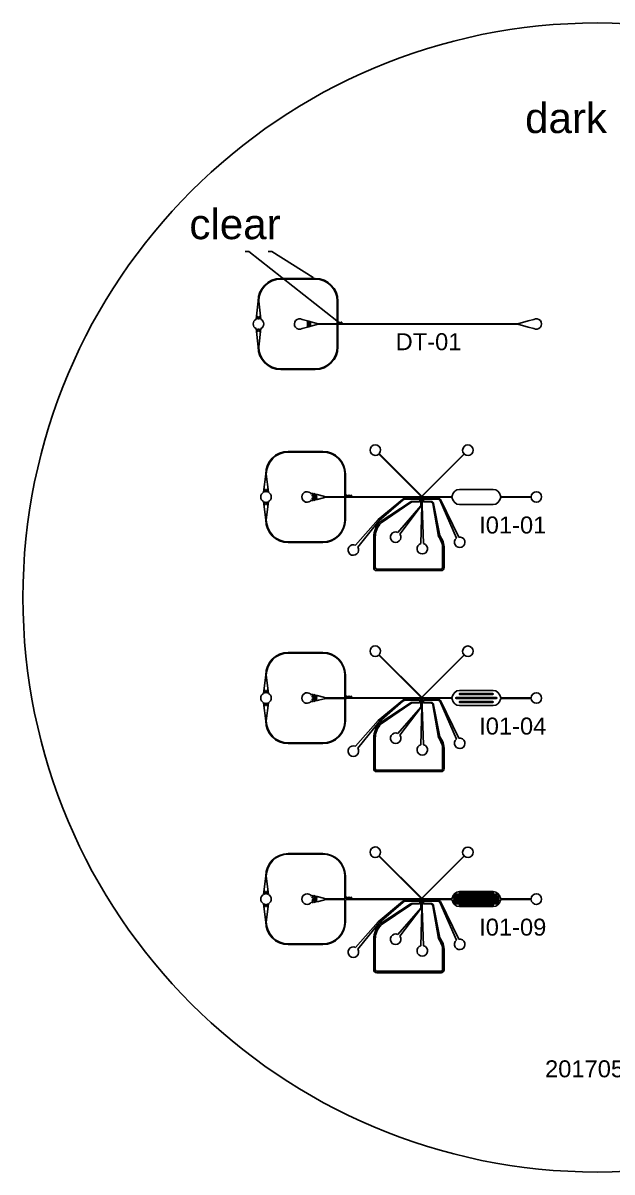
# Model space of a CAD drawing. Header units: millimetres. Extents: x 1 to 237, y 1 to 237.
# Drawn here: x 0.6 to 39.7, y 80.9 to 157.1 of the extents above; entities that cross this region are included whole.
import ezdxf
from ezdxf import colors
from ezdxf.entities.mleader import LeaderData, LeaderLine
from ezdxf.math import Vec2, Vec3

# ---------------------------------------------------------------- set-up
doc = ezdxf.new("R2010")
doc.units = ezdxf.units.MM
doc.header["$MEASUREMENT"] = 0
doc.layers.add('Instructions', color=3, linetype='Continuous')
doc.styles.get("Standard").update_dxf_attribs({"font": 'arial.ttf'})

msp = doc.modelspace()

# ---------------------------------------------------------------- linework, layer by layer
for p, q in [((20.021, 140.117), (17.731, 140.117)), ((20.021, 140.077), (17.731, 140.077)), ((16.088, 137.407), (16.231, 138.617)), ((16.415, 137.407), (16.271, 138.617)), ((21.481, 137.117), (21.481, 138.617)), ((21.521, 137.112), (21.521, 138.617)), ((16.129, 137.425), (16.136, 137.48)), ((16.155, 137.537), (16.145, 137.586)), ((16.177, 137.439), (16.166, 137.488)), ((16.219, 137.546), (16.215, 137.596)), ((16.226, 137.446), (16.223, 137.496)), ((16.276, 137.446), (16.28, 137.496)), ((16.283, 137.546), (16.287, 137.596)), ((16.326, 137.439), (16.336, 137.488)), ((16.347, 137.537), (16.358, 137.586)), ((16.373, 137.425), (16.367, 137.48)), ((19.156, 137.4), (19.513, 137.305)), ((19.513, 137.282), (19.513, 137.305)), ((19.597, 137.282), (19.513, 137.282)), ((19.513, 137.212), (19.513, 137.262)), ((19.563, 137.262), (19.513, 137.262)), ((19.563, 137.212), (19.513, 137.212)), ((19.513, 137.142), (19.513, 137.192)), ((19.563, 137.192), (19.513, 137.192)), ((19.563, 137.262), (19.563, 137.212)), ((19.563, 137.192), (19.563, 137.142)), ((19.597, 137.282), (19.663, 137.265)), ((19.663, 137.247), (19.663, 137.265)), ((19.728, 137.247), (19.663, 137.247)), ((19.663, 137.177), (19.663, 137.227)), ((19.713, 137.227), (19.663, 137.227)), ((19.713, 137.177), (19.663, 137.177)), ((19.713, 137.227), (19.713, 137.177)), ((19.728, 137.247), (20.213, 137.117)), ((21.621, 137.217), (21.571, 137.217)), ((21.571, 137.217), (21.571, 137.167)), ((21.571, 137.167), (21.621, 137.167)), ((21.621, 137.167), (21.621, 137.217)), ((21.771, 137.217), (21.721, 137.217)), ((21.721, 137.217), (21.721, 137.167)), ((21.721, 137.167), (21.771, 137.167)), ((21.771, 137.167), (21.771, 137.217)), ((34.149, 137.305), (33.449, 137.117)), ((34.505, 137.4), (34.149, 137.305)), ((16.088, 136.788), (16.231, 135.577)), ((16.129, 136.769), (16.136, 136.714)), ((16.155, 136.658), (16.145, 136.609)), ((16.177, 136.755), (16.166, 136.706)), ((16.219, 136.648), (16.215, 136.598)), ((16.226, 136.748), (16.223, 136.698)), ((16.415, 136.788), (16.271, 135.577)), ((16.276, 136.748), (16.28, 136.698)), ((16.283, 136.648), (16.287, 136.598)), ((16.326, 136.755), (16.336, 136.706)), ((16.347, 136.658), (16.358, 136.609)), ((16.373, 136.769), (16.367, 136.714)), ((19.151, 136.791), (19.156, 136.794)), ((19.156, 136.794), (19.513, 136.89)), ((19.563, 137.142), (19.513, 137.142)), ((19.563, 137.122), (19.513, 137.122)), ((19.513, 137.122), (19.513, 137.072)), ((19.563, 137.072), (19.513, 137.072)), ((19.513, 137.052), (19.513, 137.002)), ((19.563, 137.052), (19.513, 137.052)), ((19.563, 137.002), (19.513, 137.002)), ((19.513, 136.982), (19.513, 136.932)), ((19.563, 136.982), (19.513, 136.982)), ((19.563, 136.932), (19.513, 136.932)), ((19.513, 136.912), (19.513, 136.89)), ((19.597, 136.912), (19.513, 136.912)), ((19.563, 137.072), (19.563, 137.122)), ((19.563, 137.002), (19.563, 137.052)), ((19.563, 136.932), (19.563, 136.982)), ((19.597, 136.912), (19.663, 136.93)), ((19.663, 137.107), (19.663, 137.157)), ((19.713, 137.157), (19.663, 137.157)), ((19.713, 137.107), (19.663, 137.107)), ((19.663, 137.087), (19.663, 137.037)), ((19.713, 137.087), (19.663, 137.087)), ((19.713, 137.037), (19.663, 137.037)), ((19.663, 137.017), (19.663, 136.967)), ((19.713, 137.017), (19.663, 137.017)), ((19.713, 136.967), (19.663, 136.967)), ((19.663, 136.947), (19.663, 136.93)), ((19.728, 136.947), (19.663, 136.947)), ((19.713, 137.157), (19.713, 137.107)), ((19.713, 137.037), (19.713, 137.087)), ((19.713, 136.967), (19.713, 137.017)), ((19.728, 136.947), (20.213, 137.077)), ((20.213, 137.117), (20.301, 137.117)), ((20.213, 137.117), (21.276, 137.117)), ((21.281, 137.077), (20.213, 137.077)), ((21.481, 137.117), (21.276, 137.117)), ((21.281, 137.077), (21.481, 137.077)), ((21.481, 135.577), (21.481, 137.077)), ((21.521, 137.112), (21.571, 137.112)), ((21.521, 135.577), (21.521, 137.082)), ((21.521, 137.082), (21.571, 137.082)), ((21.571, 137.117), (33.449, 137.117)), ((21.571, 137.112), (21.571, 137.117)), ((21.571, 137.082), (21.571, 137.077)), ((21.571, 137.077), (33.449, 137.077)), ((34.149, 136.89), (33.449, 137.077)), ((34.505, 136.794), (34.149, 136.89)), ((34.51, 136.791), (34.505, 136.794)), ((17.731, 134.117), (20.021, 134.117)), ((17.731, 134.077), (20.021, 134.077)), ((20.519, 128.643), (18.229, 128.643)), ((20.519, 128.603), (18.229, 128.603)), ((27.064, 125.643), (24.236, 128.471)), ((27.08, 125.684), (24.264, 128.499)), ((27.074, 125.643), (29.903, 128.471)), ((27.08, 125.684), (29.885, 128.489)), ((16.586, 125.935), (16.729, 127.145)), ((16.913, 125.935), (16.769, 127.145)), ((21.979, 125.645), (21.979, 127.143)), ((22.019, 125.693), (22.019, 127.143)), ((16.627, 125.953), (16.634, 126.008)), ((16.654, 126.065), (16.643, 126.114)), ((16.675, 125.967), (16.664, 126.016)), ((16.717, 126.074), (16.714, 126.124)), ((16.724, 125.974), (16.721, 126.024)), ((16.774, 125.974), (16.778, 126.024)), ((16.782, 126.074), (16.785, 126.124)), ((16.824, 125.967), (16.835, 126.016)), ((16.845, 126.065), (16.856, 126.114)), ((16.871, 125.953), (16.865, 126.008)), ((19.772, 125.818), (19.855, 125.873)), ((19.8, 125.766), (19.845, 125.787)), ((19.877, 125.835), (19.92, 125.857)), ((19.898, 125.791), (19.944, 125.809)), ((19.913, 125.745), (19.961, 125.758)), ((19.92, 125.857), (19.986, 125.839)), ((20.003, 125.794), (20.072, 125.816)), ((20.016, 125.748), (20.093, 125.766)), ((20.072, 125.816), (20.226, 125.775)), ((20.093, 125.766), (20.115, 125.76)), ((20.226, 125.775), (20.711, 125.645)), ((22.13, 125.743), (22.08, 125.743)), ((22.08, 125.743), (22.08, 125.693)), ((22.13, 125.693), (22.13, 125.743)), ((22.28, 125.743), (22.23, 125.743)), ((22.23, 125.743), (22.23, 125.693)), ((22.28, 125.693), (22.28, 125.743)), ((22.43, 125.743), (22.38, 125.743)), ((22.38, 125.743), (22.38, 125.693)), ((22.43, 125.693), (22.43, 125.743)), ((29.593, 126.125), (31.808, 126.125)), ((16.586, 125.316), (16.729, 124.105)), ((16.627, 125.297), (16.634, 125.242)), ((16.654, 125.185), (16.643, 125.137)), ((16.675, 125.283), (16.664, 125.234)), ((16.717, 125.176), (16.714, 125.126)), ((16.724, 125.276), (16.721, 125.226)), ((16.913, 125.316), (16.769, 124.105)), ((16.774, 125.276), (16.778, 125.226)), ((16.782, 125.176), (16.785, 125.126)), ((16.824, 125.283), (16.835, 125.234)), ((16.845, 125.185), (16.856, 125.137)), ((16.871, 125.297), (16.865, 125.242)), ((19.772, 125.432), (19.855, 125.377)), ((19.8, 125.484), (19.845, 125.464)), ((19.819, 125.711), (19.867, 125.723)), ((19.819, 125.539), (19.867, 125.527)), ((19.828, 125.653), (19.878, 125.657)), ((19.828, 125.597), (19.878, 125.593)), ((19.877, 125.415), (19.92, 125.393)), ((19.898, 125.459), (19.944, 125.441)), ((19.913, 125.506), (19.961, 125.492)), ((19.92, 125.393), (19.986, 125.411)), ((19.924, 125.697), (19.973, 125.705)), ((19.924, 125.553), (19.973, 125.545)), ((19.929, 125.649), (19.979, 125.651)), ((19.929, 125.602), (19.979, 125.599)), ((20.003, 125.456), (20.072, 125.434)), ((20.016, 125.502), (20.093, 125.484)), ((20.024, 125.699), (20.124, 125.712)), ((20.024, 125.551), (20.124, 125.538)), ((20.029, 125.65), (20.129, 125.655)), ((20.029, 125.6), (20.129, 125.596)), ((20.072, 125.434), (20.226, 125.475)), ((20.093, 125.484), (20.115, 125.49)), ((20.226, 125.475), (20.711, 125.605)), ((20.711, 125.645), (20.799, 125.645)), ((20.711, 125.645), (20.804, 125.645)), ((20.799, 125.605), (20.711, 125.605)), ((21.779, 125.605), (20.799, 125.605)), ((20.804, 125.645), (21.774, 125.645)), ((21.979, 125.645), (21.774, 125.645)), ((21.779, 125.605), (21.979, 125.605)), ((21.979, 125.605), (21.979, 124.108)), ((22.069, 125.643), (22.019, 125.693)), ((22.069, 125.608), (22.019, 125.558)), ((22.019, 125.558), (22.019, 124.108)), ((27.064, 125.643), (22.069, 125.643)), ((27.069, 125.608), (22.069, 125.608)), ((22.08, 125.693), (22.13, 125.693)), ((22.23, 125.693), (22.28, 125.693)), ((22.38, 125.693), (22.43, 125.693)), ((24.18, 124.128), (25.813, 125.464)), ((24.251, 124.057), (25.849, 125.428)), ((26.313, 125.289), (24.322, 123.986)), ((24.393, 123.916), (26.349, 125.253)), ((25.493, 123.279), (27.019, 125.028)), ((25.629, 123.168), (27.044, 125.028)), ((26.919, 125.508), (25.919, 125.508)), ((26.919, 125.483), (25.919, 125.458)), ((26.919, 125.333), (26.419, 125.333)), ((26.919, 125.308), (26.419, 125.283)), ((26.944, 125.458), (26.944, 125.358)), ((26.969, 125.458), (26.969, 125.358)), ((27.019, 125.528), (27.019, 125.028)), ((27.022, 122.531), (27.094, 125.028)), ((27.044, 125.528), (27.044, 125.028)), ((27.069, 125.608), (29.069, 125.608)), ((27.074, 125.643), (29.069, 125.643)), ((27.094, 125.528), (27.094, 125.028)), ((27.119, 125.528), (27.119, 125.028)), ((27.207, 122.531), (27.119, 125.028)), ((27.169, 125.458), (27.169, 125.358)), ((27.194, 125.458), (27.194, 125.358)), ((27.219, 125.508), (28.219, 125.508)), ((27.219, 125.483), (28.219, 125.458)), ((27.219, 125.333), (27.719, 125.333)), ((27.219, 125.308), (27.719, 125.283)), ((27.819, 125.183), (28.196, 123.002)), ((27.869, 125.183), (28.276, 123.062)), ((29.377, 122.901), (28.288, 125.43)), ((28.325, 125.464), (29.534, 122.97)), ((29.069, 125.643), (29.098, 125.695)), ((29.069, 125.608), (29.098, 125.555)), ((29.593, 125.125), (31.808, 125.125)), ((32.331, 125.645), (32.303, 125.695)), ((32.331, 125.605), (32.303, 125.555)), ((32.331, 125.645), (34.331, 125.645)), ((32.331, 125.605), (34.331, 125.605)), ((22.693, 122.424), (24.18, 124.128)), ((22.835, 122.304), (24.251, 124.057)), ((23.897, 122.961), (23.897, 120.943)), ((23.997, 122.961), (23.997, 120.943)), ((20.519, 122.648), (18.229, 122.648)), ((20.519, 122.608), (18.229, 122.608)), ((28.465, 122.193), (28.465, 120.943)), ((28.565, 122.193), (28.565, 120.943)), ((24.097, 120.843), (28.365, 120.843)), ((24.097, 120.743), (28.365, 120.743)), ((20.519, 115.309), (18.229, 115.309)), ((20.519, 115.269), (18.229, 115.269)), ((27.064, 112.309), (24.236, 115.137)), ((27.08, 112.35), (24.264, 115.166)), ((27.074, 112.309), (29.903, 115.137)), ((27.08, 112.35), (29.885, 115.155)), ((16.586, 112.601), (16.729, 113.811)), ((16.913, 112.601), (16.769, 113.811)), ((21.979, 112.311), (21.979, 113.809)), ((22.019, 112.359), (22.019, 113.809)), ((16.654, 112.731), (16.643, 112.78)), ((16.717, 112.74), (16.714, 112.79)), ((16.782, 112.74), (16.785, 112.79)), ((16.845, 112.731), (16.856, 112.78)), ((29.593, 112.791), (31.808, 112.791)), ((16.627, 112.619), (16.634, 112.674)), ((16.675, 112.633), (16.664, 112.682)), ((16.724, 112.64), (16.721, 112.69)), ((16.774, 112.64), (16.778, 112.69)), ((16.824, 112.633), (16.835, 112.682)), ((16.871, 112.619), (16.865, 112.674)), ((19.772, 112.484), (19.855, 112.539)), ((19.772, 112.099), (19.855, 112.044)), ((19.8, 112.433), (19.845, 112.453)), ((19.8, 112.15), (19.845, 112.13)), ((19.819, 112.377), (19.867, 112.389)), ((19.819, 112.205), (19.867, 112.193)), ((19.828, 112.319), (19.878, 112.323)), ((19.828, 112.263), (19.878, 112.259)), ((19.877, 112.501), (19.92, 112.523)), ((19.877, 112.081), (19.92, 112.059)), ((19.898, 112.457), (19.944, 112.475)), ((19.898, 112.126), (19.944, 112.107)), ((19.913, 112.411), (19.961, 112.424)), ((19.913, 112.172), (19.961, 112.159)), ((19.92, 112.523), (19.986, 112.506)), ((19.92, 112.059), (19.986, 112.077)), ((19.924, 112.363), (19.973, 112.371)), ((19.924, 112.219), (19.973, 112.211)), ((19.929, 112.315), (19.979, 112.317)), ((19.929, 112.268), (19.979, 112.265)), ((20.003, 112.46), (20.072, 112.483)), ((20.003, 112.122), (20.072, 112.1)), ((20.016, 112.414), (20.093, 112.432)), ((20.016, 112.169), (20.093, 112.151)), ((20.024, 112.365), (20.124, 112.378)), ((20.024, 112.218), (20.124, 112.204)), ((20.029, 112.316), (20.129, 112.321)), ((20.029, 112.266), (20.129, 112.262)), ((20.072, 112.483), (20.226, 112.441)), ((20.072, 112.1), (20.226, 112.141)), ((20.093, 112.432), (20.115, 112.426)), ((20.093, 112.151), (20.115, 112.157)), ((20.226, 112.441), (20.711, 112.311)), ((20.226, 112.141), (20.711, 112.271)), ((20.711, 112.311), (20.799, 112.311)), ((20.711, 112.311), (20.804, 112.311)), ((20.799, 112.271), (20.711, 112.271)), ((21.779, 112.271), (20.799, 112.271)), ((20.804, 112.311), (21.774, 112.311)), ((21.979, 112.311), (21.774, 112.311)), ((21.779, 112.271), (21.979, 112.271)), ((21.979, 112.271), (21.979, 110.774)), ((22.069, 112.309), (22.019, 112.359)), ((22.069, 112.274), (22.019, 112.224)), ((22.019, 112.224), (22.019, 110.774)), ((27.064, 112.309), (22.069, 112.309)), ((27.069, 112.274), (22.069, 112.274)), ((22.13, 112.409), (22.08, 112.409)), ((22.08, 112.409), (22.08, 112.359)), ((22.08, 112.359), (22.13, 112.359)), ((22.13, 112.359), (22.13, 112.409)), ((22.28, 112.409), (22.23, 112.409)), ((22.23, 112.409), (22.23, 112.359)), ((22.23, 112.359), (22.28, 112.359)), ((22.28, 112.359), (22.28, 112.409)), ((22.43, 112.409), (22.38, 112.409)), ((22.38, 112.409), (22.38, 112.359)), ((22.38, 112.359), (22.43, 112.359)), ((22.43, 112.359), (22.43, 112.409)), ((24.18, 110.794), (25.813, 112.13)), ((24.251, 110.723), (25.849, 112.095)), ((26.919, 112.174), (25.919, 112.174)), ((26.919, 112.149), (25.919, 112.124)), ((26.944, 112.124), (26.944, 112.024)), ((26.969, 112.124), (26.969, 112.024)), ((27.019, 112.194), (27.019, 111.694)), ((27.044, 112.194), (27.044, 111.694)), ((27.069, 112.274), (29.069, 112.274)), ((27.074, 112.309), (29.069, 112.309)), ((27.094, 112.194), (27.094, 111.694)), ((27.119, 112.194), (27.119, 111.694)), ((27.169, 112.124), (27.169, 112.024)), ((27.194, 112.124), (27.194, 112.024)), ((27.219, 112.174), (28.219, 112.174)), ((27.219, 112.149), (28.219, 112.124)), ((29.377, 109.567), (28.288, 112.096)), ((28.325, 112.13), (29.534, 109.636)), ((29.069, 112.309), (29.098, 112.361)), ((29.069, 112.274), (29.098, 112.221)), ((29.353, 112.319), (32.046, 112.319)), ((29.353, 112.269), (32.046, 112.269)), ((29.592, 112.581), (31.807, 112.581)), ((29.592, 112.531), (31.807, 112.531)), ((29.592, 112.056), (31.807, 112.056)), ((32.331, 112.311), (32.303, 112.361)), ((32.331, 112.271), (32.303, 112.221)), ((32.331, 112.311), (34.331, 112.311)), ((32.331, 112.271), (34.331, 112.271)), ((16.586, 111.982), (16.729, 110.771)), ((16.627, 111.963), (16.634, 111.908)), ((16.654, 111.852), (16.643, 111.803)), ((16.675, 111.949), (16.664, 111.9)), ((16.717, 111.842), (16.714, 111.793)), ((16.724, 111.942), (16.721, 111.892)), ((16.913, 111.982), (16.769, 110.771)), ((16.774, 111.942), (16.778, 111.892)), ((16.782, 111.842), (16.785, 111.793)), ((16.824, 111.949), (16.835, 111.9)), ((16.845, 111.852), (16.856, 111.803)), ((16.871, 111.963), (16.865, 111.908)), ((26.313, 111.955), (24.322, 110.653)), ((24.393, 110.582), (26.349, 111.92)), ((25.493, 109.946), (27.019, 111.694)), ((25.629, 109.834), (27.044, 111.694)), ((26.919, 111.999), (26.419, 111.999)), ((26.919, 111.974), (26.419, 111.949)), ((27.022, 109.197), (27.094, 111.694)), ((27.207, 109.197), (27.119, 111.694)), ((27.219, 111.999), (27.719, 111.999)), ((27.219, 111.974), (27.719, 111.949)), ((27.819, 111.849), (28.196, 109.668)), ((27.869, 111.849), (28.276, 109.728)), ((29.592, 112.006), (31.807, 112.006)), ((29.593, 111.791), (31.808, 111.791)), ((22.693, 109.09), (24.18, 110.794)), ((22.835, 108.97), (24.251, 110.723)), ((20.519, 109.314), (18.229, 109.314)), ((20.519, 109.274), (18.229, 109.274)), ((23.897, 109.627), (23.897, 107.61)), ((23.997, 109.627), (23.997, 107.61)), ((28.465, 108.86), (28.465, 107.61)), ((28.565, 108.86), (28.565, 107.61)), ((24.097, 107.51), (28.365, 107.51)), ((24.097, 107.41), (28.365, 107.41)), ((20.519, 101.975), (18.229, 101.975)), ((20.519, 101.935), (18.229, 101.935)), ((27.064, 98.975), (24.236, 101.803)), ((27.08, 99.016), (24.264, 101.832)), ((27.074, 98.975), (29.903, 101.803)), ((27.08, 99.016), (29.885, 101.821)), ((16.586, 99.267), (16.729, 100.477)), ((16.913, 99.267), (16.769, 100.477)), ((21.979, 98.977), (21.979, 100.475)), ((22.019, 99.025), (22.019, 100.475)), ((16.627, 99.286), (16.634, 99.34)), ((16.654, 99.397), (16.643, 99.446)), ((16.675, 99.299), (16.664, 99.348)), ((16.717, 99.406), (16.714, 99.456)), ((16.724, 99.307), (16.721, 99.356)), ((16.774, 99.307), (16.778, 99.356)), ((16.782, 99.406), (16.785, 99.456)), ((16.824, 99.299), (16.835, 99.348)), ((16.845, 99.397), (16.856, 99.446)), ((16.871, 99.286), (16.865, 99.34)), ((19.772, 99.15), (19.855, 99.205)), ((19.8, 99.099), (19.845, 99.119)), ((19.877, 99.167), (19.92, 99.19)), ((19.898, 99.123), (19.944, 99.142)), ((19.913, 99.077), (19.961, 99.09)), ((19.92, 99.19), (19.986, 99.172)), ((20.003, 99.127), (20.072, 99.149)), ((20.016, 99.08), (20.093, 99.098)), ((20.072, 99.149), (20.226, 99.107)), ((20.093, 99.098), (20.115, 99.092)), ((20.226, 99.107), (20.711, 98.977)), ((22.13, 99.075), (22.08, 99.075)), ((22.08, 99.075), (22.08, 99.025)), ((22.13, 99.025), (22.13, 99.075)), ((22.28, 99.075), (22.23, 99.075)), ((22.23, 99.075), (22.23, 99.025)), ((22.28, 99.025), (22.28, 99.075)), ((22.43, 99.075), (22.38, 99.075)), ((22.38, 99.075), (22.38, 99.025)), ((22.43, 99.025), (22.43, 99.075)), ((29.247, 99.16), (32.152, 99.16)), ((29.247, 99.11), (32.152, 99.11)), ((29.33, 99.277), (32.069, 99.277)), ((29.33, 99.227), (32.069, 99.227)), ((29.592, 99.393), (31.807, 99.393)), ((29.592, 99.343), (31.807, 99.343)), ((29.593, 99.457), (31.808, 99.457)), ((16.586, 98.648), (16.729, 97.437)), ((16.627, 98.629), (16.634, 98.575)), ((16.654, 98.518), (16.643, 98.469)), ((16.675, 98.616), (16.664, 98.567)), ((16.717, 98.509), (16.714, 98.459)), ((16.724, 98.608), (16.721, 98.559)), ((16.913, 98.648), (16.769, 97.437)), ((16.774, 98.608), (16.778, 98.559)), ((16.782, 98.509), (16.785, 98.459)), ((16.824, 98.616), (16.835, 98.567)), ((16.845, 98.518), (16.856, 98.469)), ((16.871, 98.629), (16.865, 98.575)), ((19.772, 98.765), (19.855, 98.71)), ((19.8, 98.816), (19.845, 98.796)), ((19.819, 99.043), (19.867, 99.056)), ((19.819, 98.872), (19.867, 98.859)), ((19.828, 98.986), (19.878, 98.99)), ((19.828, 98.929), (19.878, 98.925)), ((19.877, 98.748), (19.92, 98.725)), ((19.898, 98.792), (19.944, 98.773)), ((19.913, 98.838), (19.961, 98.825)), ((19.92, 98.725), (19.986, 98.743)), ((19.924, 99.029), (19.973, 99.037)), ((19.924, 98.886), (19.973, 98.878)), ((19.929, 98.981), (19.979, 98.984)), ((19.929, 98.934), (19.979, 98.931)), ((20.003, 98.788), (20.072, 98.766)), ((20.016, 98.835), (20.093, 98.817)), ((20.024, 99.031), (20.124, 99.045)), ((20.024, 98.884), (20.124, 98.87)), ((20.029, 98.982), (20.129, 98.987)), ((20.029, 98.933), (20.129, 98.928)), ((20.072, 98.766), (20.226, 98.807)), ((20.093, 98.817), (20.115, 98.823)), ((20.226, 98.807), (20.711, 98.937)), ((20.711, 98.977), (20.799, 98.977)), ((20.711, 98.977), (20.804, 98.977)), ((20.799, 98.937), (20.711, 98.937)), ((21.779, 98.937), (20.799, 98.937)), ((20.804, 98.977), (21.774, 98.977)), ((21.979, 98.977), (21.774, 98.977)), ((21.779, 98.937), (21.979, 98.937)), ((21.979, 98.937), (21.979, 97.44)), ((22.069, 98.975), (22.019, 99.025)), ((22.069, 98.94), (22.019, 98.89)), ((22.019, 98.89), (22.019, 97.44)), ((27.064, 98.975), (22.069, 98.975)), ((27.069, 98.94), (22.069, 98.94)), ((22.08, 99.025), (22.13, 99.025)), ((22.23, 99.025), (22.28, 99.025)), ((22.38, 99.025), (22.43, 99.025)), ((24.18, 97.46), (25.813, 98.796)), ((24.251, 97.39), (25.849, 98.761)), ((26.313, 98.621), (24.322, 97.319)), ((24.393, 97.248), (26.349, 98.586)), ((25.493, 96.612), (27.019, 98.36)), ((25.629, 96.501), (27.044, 98.36)), ((26.919, 98.84), (25.919, 98.84)), ((26.919, 98.815), (25.919, 98.79)), ((26.919, 98.665), (26.419, 98.665)), ((26.919, 98.64), (26.419, 98.615)), ((26.944, 98.79), (26.944, 98.69)), ((26.969, 98.79), (26.969, 98.69)), ((27.019, 98.86), (27.019, 98.36)), ((27.022, 95.863), (27.094, 98.36)), ((27.044, 98.86), (27.044, 98.36)), ((27.069, 98.94), (29.069, 98.94)), ((27.074, 98.975), (29.069, 98.975)), ((27.094, 98.86), (27.094, 98.36)), ((27.119, 98.86), (27.119, 98.36)), ((27.207, 95.864), (27.119, 98.36)), ((27.169, 98.79), (27.169, 98.69)), ((27.194, 98.79), (27.194, 98.69)), ((27.219, 98.84), (28.219, 98.84)), ((27.219, 98.815), (28.219, 98.79)), ((27.219, 98.665), (27.719, 98.665)), ((27.219, 98.64), (27.719, 98.615)), ((27.819, 98.515), (28.196, 96.334)), ((27.869, 98.515), (28.276, 96.395)), ((29.377, 96.233), (28.288, 98.763)), ((28.325, 98.796), (29.534, 96.302)), ((29.069, 98.975), (29.098, 99.027)), ((29.069, 98.94), (29.098, 98.887)), ((29.212, 99.043), (32.187, 99.043)), ((29.212, 98.993), (32.187, 98.993)), ((29.212, 98.926), (32.187, 98.926)), ((29.212, 98.876), (32.187, 98.876)), ((29.247, 98.81), (32.152, 98.81)), ((29.247, 98.76), (32.152, 98.76)), ((29.33, 98.693), (32.069, 98.693)), ((29.33, 98.643), (32.069, 98.643)), ((29.592, 98.576), (31.807, 98.576)), ((29.592, 98.526), (31.807, 98.526)), ((29.593, 98.457), (31.808, 98.457)), ((32.331, 98.977), (32.303, 99.027)), ((32.331, 98.937), (32.303, 98.887)), ((32.331, 98.977), (34.331, 98.977)), ((32.331, 98.937), (34.331, 98.937)), ((22.693, 95.756), (24.18, 97.46)), ((22.835, 95.637), (24.251, 97.39)), ((23.897, 96.294), (23.897, 94.276)), ((23.997, 96.294), (23.997, 94.276)), ((20.519, 95.98), (18.229, 95.98)), ((20.519, 95.94), (18.229, 95.94)), ((28.465, 95.526), (28.465, 94.276)), ((28.565, 95.526), (28.565, 94.276)), ((24.097, 94.176), (28.365, 94.176)), ((24.097, 94.076), (28.365, 94.076))]:
    msp.add_line(p, q)
msp.add_circle((38.731, 118.958), 38.1)
for centre, radius, start, end in [((17.731, 138.617), 1.5, 90, 180), ((17.731, 138.617), 1.46, 90, 180), ((20.021, 138.617), 1.5, 0, 90), ((20.021, 138.617), 1.46, 0, 90), ((16.251, 137.097), 0.35, 117.81996, 242.18004), ((16.251, 137.097), 0.35, 102.3, 110.4), ((16.251, 137.097), 0.4, 102.3, 106.78272), ((16.251, 137.097), 0.5, 94.1, 102.3), ((16.251, 137.097), 0.45, 94.1, 102.3), ((16.251, 137.097), 0.4, 85.9, 94.1), ((16.251, 137.097), 0.35, 85.9, 94.1), ((16.251, 137.097), 0.45, 77.7, 85.9), ((16.251, 137.097), 0.5, 77.7, 85.9), ((16.251, 137.097), 0.35, 69.6, 77.7), ((16.251, 137.097), 0.4, 73.21728, 77.7), ((16.251, 137.097), 0.35, 297.81996, 62.18004), ((18.981, 137.097), 0.35, 60, 299.01121), ((34.68, 137.097), 0.35, 240.98879, 120), ((16.251, 137.097), 0.35, 249.6, 257.7), ((16.251, 137.097), 0.4, 253.21728, 257.7), ((16.251, 137.097), 0.5, 257.7, 265.9), ((16.251, 137.097), 0.45, 257.7, 265.9), ((16.251, 137.097), 0.4, 265.9, 274.1), ((16.251, 137.097), 0.35, 265.9, 274.1), ((16.251, 137.097), 0.45, 274.1, 282.3), ((16.251, 137.097), 0.5, 274.1, 282.3), ((16.251, 137.097), 0.35, 282.3, 290.4), ((16.251, 137.097), 0.4, 282.3, 286.78272), ((17.731, 135.577), 1.5, 180, 270), ((17.731, 135.577), 1.46, 180, 270), ((20.021, 135.577), 1.5, 270, 0), ((20.021, 135.577), 1.46, 270, 0), ((24.003, 128.732), 0.35, 318.27583, 311.72417), ((30.141, 128.727), 0.35, 227.04671, 222.95329), ((18.229, 127.143), 1.5, 90, 180), ((18.229, 127.143), 1.46, 90, 180), ((20.519, 127.143), 1.5, 0, 90), ((20.519, 127.143), 1.46, 0, 90), ((16.749, 125.625), 0.35, 117.81996, 242.18004), ((16.749, 125.625), 0.35, 102.3, 110.4), ((16.749, 125.625), 0.4, 102.3, 106.78272), ((16.749, 125.625), 0.5, 94.1, 102.3), ((16.749, 125.625), 0.45, 94.1, 102.3), ((16.749, 125.625), 0.4, 85.9, 94.1), ((16.749, 125.625), 0.35, 85.9, 94.1), ((16.749, 125.625), 0.45, 77.7, 85.9), ((16.749, 125.625), 0.5, 77.7, 85.9), ((16.749, 125.625), 0.35, 69.6, 77.7), ((16.749, 125.625), 0.4, 73.21728, 77.7), ((16.749, 125.625), 0.35, 297.81996, 62.18004), ((19.479, 125.625), 0.35, 33.4, 326.6), ((19.479, 125.625), 0.35, 14.2, 23.8), ((19.479, 125.625), 0.4, 14.2, 23.8), ((19.479, 125.625), 0.45, 27.8, 33.4), ((19.479, 125.625), 0.45, 15.4, 21.6), ((19.479, 125.625), 0.5, 15.4, 21.6), ((19.479, 125.625), 0.55, 17.9, 22.92868), ((19.479, 125.625), 0.55, 7.7, 12.9), ((19.479, 125.625), 0.65, 7.7, 11.96824), ((29.593, 125.625), 0.5, 90, 171.95215), ((31.808, 125.625), 0.5, 8.04785, 90), ((34.68, 125.625), 0.35, 183.27583, 176.72417), ((16.749, 125.625), 0.35, 249.6, 257.7), ((16.749, 125.625), 0.4, 253.21728, 257.7), ((16.749, 125.625), 0.5, 257.7, 265.9), ((16.749, 125.625), 0.45, 257.7, 265.9), ((16.749, 125.625), 0.4, 265.9, 274.1), ((16.749, 125.625), 0.35, 265.9, 274.1), ((16.749, 125.625), 0.45, 274.1, 282.3), ((16.749, 125.625), 0.5, 274.1, 282.3), ((16.749, 125.625), 0.35, 282.3, 290.4), ((16.749, 125.625), 0.4, 282.3, 286.78272), ((19.479, 125.625), 0.35, 336.2, 345.8), ((19.479, 125.625), 0.35, 355.4, 4.6), ((19.479, 125.625), 0.4, 336.2, 345.8), ((19.479, 125.625), 0.45, 326.6, 332.2), ((19.479, 125.625), 0.4, 355.4, 4.6), ((19.479, 125.625), 0.45, 338.4, 344.6), ((19.479, 125.625), 0.45, 3, 9.2), ((19.479, 125.625), 0.45, 350.8, 357), ((19.479, 125.625), 0.5, 338.4, 344.6), ((19.479, 125.625), 0.5, 3, 9.2), ((19.479, 125.625), 0.5, 350.8, 357), ((19.479, 125.625), 0.55, 337.07132, 342.1), ((19.479, 125.625), 0.55, 347.1, 352.3), ((19.479, 125.625), 0.55, 357.4, 2.6), ((19.479, 125.625), 0.65, 348.03176, 352.3), ((19.479, 125.625), 0.65, 357.4, 2.6), ((25.919, 125.358), 0.15, 90, 135), ((25.919, 125.358), 0.1, 90, 135), ((26.419, 125.183), 0.15, 90, 135), ((26.419, 125.183), 0.1, 90, 135), ((26.919, 125.458), 0.05, 0, 90), ((26.919, 125.458), 0.025, 0, 90), ((26.919, 125.358), 0.025, 270, 0), ((26.919, 125.358), 0.05, 270, 0), ((27.069, 125.528), 0.05, 0, 180), ((27.069, 125.528), 0.025, 0, 180), ((27.219, 125.458), 0.05, 90, 180), ((27.219, 125.358), 0.05, 180, 270), ((27.219, 125.458), 0.025, 90, 180), ((27.219, 125.358), 0.025, 180, 270), ((27.719, 125.183), 0.15, 0, 90), ((27.719, 125.183), 0.1, 0, 90), ((28.219, 125.358), 0.15, 45, 90), ((28.219, 125.358), 0.1, 45, 90), ((29.593, 125.625), 0.5, 188.04785, 270), ((31.808, 125.625), 0.5, 270, 351.95215), ((18.229, 124.108), 1.5, 180, 270), ((18.229, 124.108), 1.46, 180, 270), ((20.519, 124.108), 1.5, 270, 0), ((20.519, 124.108), 1.46, 270, 0), ((25.347, 122.961), 1.45, 135, 180), ((25.347, 122.961), 1.35, 135, 180), ((25.347, 122.961), 0.35, 65.4314, 36.2805), ((27.115, 122.193), 1.35, 0, 36.77415), ((27.115, 122.193), 1.45, 0, 36.81109), ((29.593, 122.625), 0.35, 128.05111, 99.74541), ((22.547, 122.106), 0.35, 65.43763, 34.5691), ((27.115, 122.193), 0.35, 105.41111, 74.83159), ((24.097, 120.943), 0.2, 180, 270), ((24.097, 120.943), 0.1, 180, 270), ((28.365, 120.943), 0.1, 270, 0), ((28.365, 120.943), 0.2, 270, 0), ((18.229, 113.809), 1.5, 90, 180), ((18.229, 113.809), 1.46, 90, 180), ((20.519, 113.809), 1.5, 0, 90), ((20.519, 113.809), 1.46, 0, 90), ((24.003, 115.398), 0.35, 318.27583, 311.72417), ((30.141, 115.393), 0.35, 227.04671, 222.95329), ((16.749, 112.291), 0.5, 94.1, 102.3), ((16.749, 112.291), 0.5, 77.7, 85.9), ((29.593, 112.291), 0.5, 90, 171.95215), ((31.808, 112.291), 0.5, 8.04785, 90), ((16.749, 112.291), 0.35, 117.81996, 242.18004), ((16.749, 112.291), 0.35, 102.3, 110.4), ((16.749, 112.291), 0.4, 102.3, 106.78272), ((16.749, 112.291), 0.45, 94.1, 102.3), ((16.749, 112.291), 0.4, 85.9, 94.1), ((16.749, 112.291), 0.35, 85.9, 94.1), ((16.749, 112.291), 0.45, 77.7, 85.9), ((16.749, 112.291), 0.35, 69.6, 77.7), ((16.749, 112.291), 0.4, 73.21728, 77.7), ((16.749, 112.291), 0.35, 297.81996, 62.18004), ((19.479, 112.291), 0.35, 33.4, 326.6), ((19.479, 112.291), 0.35, 14.2, 23.8), ((19.479, 112.291), 0.35, 336.2, 345.8), ((19.479, 112.291), 0.35, 355.4, 4.6), ((19.479, 112.291), 0.4, 14.2, 23.8), ((19.479, 112.291), 0.4, 336.2, 345.8), ((19.479, 112.291), 0.45, 27.8, 33.4), ((19.479, 112.291), 0.45, 326.6, 332.2), ((19.479, 112.291), 0.4, 355.4, 4.6), ((19.479, 112.291), 0.45, 15.4, 21.6), ((19.479, 112.291), 0.45, 338.4, 344.6), ((19.479, 112.291), 0.45, 3, 9.2), ((19.479, 112.291), 0.45, 350.8, 357), ((19.479, 112.291), 0.5, 15.4, 21.6), ((19.479, 112.291), 0.5, 338.4, 344.6), ((19.479, 112.291), 0.5, 3, 9.2), ((19.479, 112.291), 0.5, 350.8, 357), ((19.479, 112.291), 0.55, 17.9, 22.92868), ((19.479, 112.291), 0.55, 337.07132, 342.1), ((19.479, 112.291), 0.55, 7.7, 12.9), ((19.479, 112.291), 0.55, 347.1, 352.3), ((19.479, 112.291), 0.55, 357.4, 2.6), ((19.479, 112.291), 0.65, 7.7, 11.96824), ((19.479, 112.291), 0.65, 348.03176, 352.3), ((19.479, 112.291), 0.65, 357.4, 2.6), ((25.919, 112.024), 0.15, 90, 135), ((25.919, 112.024), 0.1, 90, 135), ((26.919, 112.124), 0.05, 0, 90), ((26.919, 112.124), 0.025, 0, 90), ((26.919, 112.024), 0.025, 270, 0), ((26.919, 112.024), 0.05, 270, 0), ((27.069, 112.194), 0.05, 0, 180), ((27.069, 112.194), 0.025, 0, 180), ((27.219, 112.124), 0.05, 90, 180), ((27.219, 112.024), 0.05, 180, 270), ((27.219, 112.124), 0.025, 90, 180), ((27.219, 112.024), 0.025, 180, 270), ((28.219, 112.024), 0.15, 45, 90), ((28.219, 112.024), 0.1, 45, 90), ((29.593, 112.291), 0.5, 188.04785, 270), ((29.353, 112.294), 0.025, 90, 270), ((29.592, 112.556), 0.025, 90, 270), ((29.592, 112.031), 0.025, 90, 270), ((31.807, 112.556), 0.025, 270, 90), ((31.807, 112.031), 0.025, 270, 90), ((31.808, 112.291), 0.5, 270, 351.95215), ((32.046, 112.294), 0.025, 270, 90), ((34.68, 112.291), 0.35, 183.27583, 176.72417), ((16.749, 112.291), 0.35, 249.6, 257.7), ((16.749, 112.291), 0.4, 253.21728, 257.7), ((16.749, 112.291), 0.5, 257.7, 265.9), ((16.749, 112.291), 0.45, 257.7, 265.9), ((16.749, 112.291), 0.4, 265.9, 274.1), ((16.749, 112.291), 0.35, 265.9, 274.1), ((16.749, 112.291), 0.45, 274.1, 282.3), ((16.749, 112.291), 0.5, 274.1, 282.3), ((16.749, 112.291), 0.35, 282.3, 290.4), ((16.749, 112.291), 0.4, 282.3, 286.78272), ((26.419, 111.849), 0.15, 90, 135), ((26.419, 111.849), 0.1, 90, 135), ((27.719, 111.849), 0.15, 0, 90), ((27.719, 111.849), 0.1, 0, 90), ((18.229, 110.774), 1.5, 180, 270), ((18.229, 110.774), 1.46, 180, 270), ((20.519, 110.774), 1.5, 270, 0), ((20.519, 110.774), 1.46, 270, 0), ((25.347, 109.627), 1.45, 135, 180), ((25.347, 109.627), 1.35, 135, 180), ((25.347, 109.627), 0.35, 65.4314, 36.2805), ((27.115, 108.86), 1.45, 0, 36.81109), ((22.547, 108.772), 0.35, 65.43763, 34.5691), ((27.115, 108.86), 0.35, 105.41111, 74.83159), ((27.115, 108.86), 1.35, 0, 36.77415), ((29.593, 109.291), 0.35, 128.05111, 99.74541), ((24.097, 107.61), 0.2, 180, 270), ((24.097, 107.61), 0.1, 180, 270), ((28.365, 107.61), 0.1, 270, 0), ((28.365, 107.61), 0.2, 270, 0), ((24.003, 102.065), 0.35, 318.27583, 311.72417), ((30.141, 102.06), 0.35, 227.04671, 222.95329), ((18.229, 100.475), 1.5, 90, 180), ((18.229, 100.475), 1.46, 90, 180), ((20.519, 100.475), 1.5, 0, 90), ((20.519, 100.475), 1.46, 0, 90), ((16.749, 98.957), 0.35, 117.81996, 242.18004), ((16.749, 98.957), 0.35, 102.3, 110.4), ((16.749, 98.957), 0.4, 102.3, 106.78272), ((16.749, 98.957), 0.5, 94.1, 102.3), ((16.749, 98.957), 0.45, 94.1, 102.3), ((16.749, 98.957), 0.4, 85.9, 94.1), ((16.749, 98.957), 0.35, 85.9, 94.1), ((16.749, 98.957), 0.45, 77.7, 85.9), ((16.749, 98.957), 0.5, 77.7, 85.9), ((16.749, 98.957), 0.35, 69.6, 77.7), ((16.749, 98.957), 0.4, 73.21728, 77.7), ((16.749, 98.957), 0.35, 297.81996, 62.18004), ((19.479, 98.957), 0.35, 33.4, 326.6), ((19.479, 98.957), 0.35, 14.2, 23.8), ((19.479, 98.957), 0.4, 14.2, 23.8), ((19.479, 98.957), 0.45, 27.8, 33.4), ((19.479, 98.957), 0.45, 15.4, 21.6), ((19.479, 98.957), 0.5, 15.4, 21.6), ((19.479, 98.957), 0.55, 17.9, 22.92868), ((19.479, 98.957), 0.55, 7.7, 12.9), ((19.479, 98.957), 0.65, 7.7, 11.96824), ((29.593, 98.957), 0.5, 90, 171.95215), ((29.247, 99.135), 0.025, 90, 270), ((29.33, 99.252), 0.025, 90, 270), ((29.592, 99.368), 0.025, 90, 270), ((31.807, 99.368), 0.025, 270, 90), ((31.808, 98.957), 0.5, 8.04785, 90), ((32.069, 99.252), 0.025, 270, 90), ((32.152, 99.135), 0.025, 270, 90), ((34.68, 98.957), 0.35, 183.27583, 176.72417), ((16.749, 98.957), 0.35, 249.6, 257.7), ((16.749, 98.957), 0.4, 253.21728, 257.7), ((16.749, 98.957), 0.5, 257.7, 265.9), ((16.749, 98.957), 0.45, 257.7, 265.9), ((16.749, 98.957), 0.4, 265.9, 274.1), ((16.749, 98.957), 0.35, 265.9, 274.1), ((16.749, 98.957), 0.45, 274.1, 282.3), ((16.749, 98.957), 0.5, 274.1, 282.3), ((16.749, 98.957), 0.35, 282.3, 290.4), ((16.749, 98.957), 0.4, 282.3, 286.78272), ((19.479, 98.957), 0.35, 336.2, 345.8), ((19.479, 98.957), 0.35, 355.4, 4.6), ((19.479, 98.957), 0.4, 336.2, 345.8), ((19.479, 98.957), 0.45, 326.6, 332.2), ((19.479, 98.957), 0.4, 355.4, 4.6), ((19.479, 98.957), 0.45, 338.4, 344.6), ((19.479, 98.957), 0.45, 3, 9.2), ((19.479, 98.957), 0.45, 350.8, 357), ((19.479, 98.957), 0.5, 338.4, 344.6), ((19.479, 98.957), 0.5, 3, 9.2), ((19.479, 98.957), 0.5, 350.8, 357), ((19.479, 98.957), 0.55, 337.07132, 342.1), ((19.479, 98.957), 0.55, 347.1, 352.3), ((19.479, 98.957), 0.55, 357.4, 2.6), ((19.479, 98.957), 0.65, 348.03176, 352.3), ((19.479, 98.957), 0.65, 357.4, 2.6), ((25.919, 98.69), 0.15, 90, 135), ((25.919, 98.69), 0.1, 90, 135), ((26.419, 98.515), 0.15, 90, 135), ((26.419, 98.515), 0.1, 90, 135), ((26.919, 98.79), 0.05, 0, 90), ((26.919, 98.79), 0.025, 0, 90), ((26.919, 98.69), 0.025, 270, 0), ((26.919, 98.69), 0.05, 270, 0), ((27.069, 98.86), 0.05, 0, 180), ((27.069, 98.86), 0.025, 0, 180), ((27.219, 98.79), 0.05, 90, 180), ((27.219, 98.69), 0.05, 180, 270), ((27.219, 98.79), 0.025, 90, 180), ((27.219, 98.69), 0.025, 180, 270), ((27.719, 98.515), 0.15, 0, 90), ((27.719, 98.515), 0.1, 0, 90), ((28.219, 98.69), 0.15, 45, 90), ((28.219, 98.69), 0.1, 45, 90), ((29.593, 98.957), 0.5, 188.04785, 270), ((29.212, 99.018), 0.025, 90, 270), ((29.212, 98.901), 0.025, 90, 270), ((29.247, 98.785), 0.025, 90, 270), ((29.33, 98.668), 0.025, 90, 270), ((29.592, 98.551), 0.025, 90, 270), ((31.807, 98.551), 0.025, 270, 90), ((31.808, 98.957), 0.5, 270, 351.95215), ((32.069, 98.668), 0.025, 270, 90), ((32.152, 98.785), 0.025, 270, 90), ((32.187, 99.018), 0.025, 270, 90), ((32.187, 98.901), 0.025, 270, 90), ((18.229, 97.44), 1.5, 180, 270), ((18.229, 97.44), 1.46, 180, 270), ((20.519, 97.44), 1.5, 270, 0), ((20.519, 97.44), 1.46, 270, 0), ((25.347, 96.294), 1.45, 135, 180), ((25.347, 96.294), 1.35, 135, 180), ((25.347, 96.294), 0.35, 65.4314, 36.2805), ((27.115, 95.526), 1.35, 0, 36.77415), ((27.115, 95.526), 1.45, 0, 36.81109), ((29.593, 95.957), 0.35, 128.05111, 99.74541), ((22.547, 95.438), 0.35, 65.43763, 34.5691), ((27.115, 95.526), 0.35, 105.41111, 74.83159), ((24.097, 94.276), 0.2, 180, 270), ((24.097, 94.276), 0.1, 180, 270), ((28.365, 94.276), 0.1, 270, 0), ((28.365, 94.276), 0.2, 270, 0)]:
    msp.add_arc(centre, radius, start, end)

# ---------------------------------------------------------------- texts
for s, p in [('DT-01', (25.347, 135.359)), ('I01-01', (30.888, 123.203)), ('I01-04', (30.888, 109.87)), ('I01-09', (30.888, 96.536)), ('20170518', (35.258, 87.14))]:
    msp.add_text(s, height=1.125).set_placement(p)
at = {"layer": 'Instructions'}
for s, p in [('dark', (33.935, 149.757)), ('clear', (11.667, 142.72))]:
    msp.add_text(s, height=2, dxfattribs=at).set_placement(p)

# ---------------------------------------------------------------- leaders
ml = msp.add_multileader_mtext('Standard', dxfattribs=at)
ml.set_content('', color=256)
ml.set_leader_properties()
ml.build(insert=Vec2(0, 0))
ml.multileader.update_dxf_attribs({"dogleg_length": 0.36, "arrow_head_size": 0.18})
ctx = ml.context
ctx.base_point, ctx.char_height, ctx.arrow_head_size, ctx.landing_gap_size, ctx.plane_origin = Vec3(15.184, 141.908), 0.18, 0.18, 0.09, Vec3(15.29, 139.647)
ctx.text_align_type = 2
notes = []
notes.append((ctx, [(0, (1, 1, 0), (15.608, 141.908), (-1, 0), 0.244, [(0, [(21.595, 137.193)], 0, [])])]))
ctx.mtext.insert, ctx.mtext.alignment, ctx.mtext.flow_direction = Vec3(15.274, 141.998), 3, 5
ml = msp.add_multileader_mtext('Standard', dxfattribs=at)
ml.set_content('', color=256)
ml.set_leader_properties()
ml.build(insert=Vec2(0, 0))
ml.multileader.update_dxf_attribs({"dogleg_length": 0.36, "arrow_head_size": 0.18})
ctx = ml.context
ctx.base_point, ctx.char_height, ctx.arrow_head_size, ctx.landing_gap_size, ctx.plane_origin = Vec3(16.719, 141.908), 0.18, 0.18, 0.09, Vec3(16.824, 139.647)
ctx.text_align_type = 2
notes.append((ctx, [(0, (1, 1, 0), (17.143, 141.908), (-1, 0), 0.244, [(0, [(20.025, 140.091)], 0, [])])]))
ctx.mtext.insert, ctx.mtext.alignment, ctx.mtext.flow_direction = Vec3(16.809, 141.998), 3, 5
for ctx, leaders in notes:
    for number, flags, end, landing, length, lines in leaders:
        leader = LeaderData()
        leader.index, (leader.has_last_leader_line, leader.has_dogleg_vector, leader.attachment_direction) = number, flags
        leader.last_leader_point, leader.dogleg_vector, leader.dogleg_length = Vec3(end), Vec3(landing), length
        for number, points, colour, breaks in lines:
            line = LeaderLine()
            line.index, line.vertices, line.color, line.breaks = number, Vec3.list(points), colors.encode_raw_color(colour), breaks
            leader.lines.append(line)
        ctx.leaders.append(leader)

doc.saveas('drawing.dxf')
